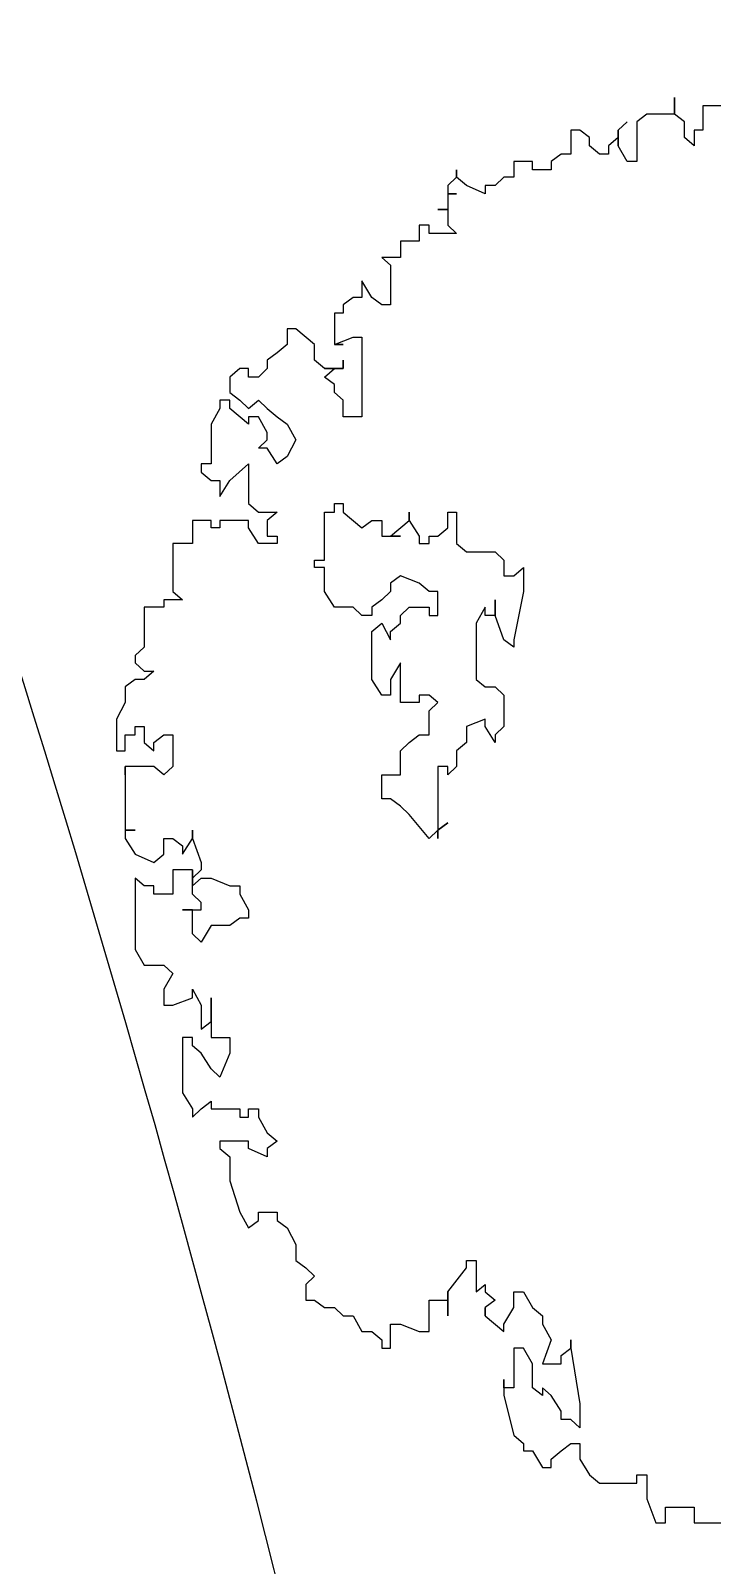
# Model space of a CAD drawing. Extents: x -30 to 1202, y 231 to 898.
# Drawn here: x 430.259 to 431.688, y 417.362 to 420.577 of the extents above; entities that cross this region are included whole.
import ezdxf

# ---------------------------------------------------------------- set-up
doc = ezdxf.new("R2010")
doc.units = 0
doc.header["$LTSCALE"] = 0.04
doc.layers.get('0').update_dxf_attribs({"linetype": 'CONTINUOUS'})
doc.layers.add('CONTORXXNP----00', color=255, linetype='CONTINUOUS')
doc.layers.add('PISO', color=1, linetype='CONTINUOUS')
doc.styles.get("Standard").update_dxf_attribs({"font": 'romans.shx'})

# ---------------------------------------------------------------- blocks, each defined once
blk = doc.blocks.new('ARB3')
at = {"color": 0}
for p, q in [((-0.4812, -0.0839), (-0.4812, -0.1108)), ((0.5083, -0.1169), (0.5083, -0.0977)), ((-0.4812, -0.1108), (-0.4644, -0.1108)), ((-0.4644, -0.1108), (-0.4644, -0.1169)), ((-0.4644, -0.1169), (-0.4534, -0.1169)), ((-0.4534, -0.1169), (-0.4592, -0.1238)), ((0.4973, -0.1369), (0.4973, -0.1169)), ((0.4973, -0.1169), (0.5083, -0.1169)), ((-0.4702, -0.1238), (-0.4754, -0.1308)), ((-0.4592, -0.1238), (-0.4702, -0.1238)), ((-0.4754, -0.1308), (-0.487, -0.1308)), ((-0.487, -0.1308), (-0.4754, -0.1308)), ((-0.4754, -0.1308), (-0.4754, -0.15)), ((0.5083, -0.1369), (0.4973, -0.1369)), ((0.5083, -0.1438), (0.5083, -0.1369)), ((-0.4754, -0.15), (-0.4702, -0.1569)), ((0.4747, -0.1569), (0.4747, -0.15)), ((0.4747, -0.15), (0.4915, -0.15)), ((0.4915, -0.15), (0.5083, -0.1438)), ((-0.4702, -0.1569), (-0.4424, -0.1569)), ((-0.4424, -0.1569), (-0.4424, -0.1638)), ((0.4805, -0.1569), (0.4747, -0.1569)), ((0.4805, -0.1831), (0.4805, -0.1569)), ((-0.4644, -0.17), (-0.4702, -0.1638)), ((-0.4702, -0.1638), (-0.4644, -0.17)), ((-0.4534, -0.17), (-0.4644, -0.17)), ((-0.4644, -0.17), (-0.4592, -0.17)), ((-0.4592, -0.17), (-0.4534, -0.1769)), ((-0.4424, -0.1638), (-0.4534, -0.17)), ((-0.4534, -0.1769), (-0.4476, -0.1769)), ((-0.4476, -0.1769), (-0.4476, -0.1831)), ((-0.4592, -0.19), (-0.4644, -0.1969)), ((-0.4534, -0.19), (-0.4592, -0.19)), ((-0.4476, -0.1831), (-0.4534, -0.19)), ((0.4638, -0.1969), (0.4747, -0.19)), ((0.4747, -0.19), (0.4805, -0.1831)), ((-0.4644, -0.1969), (-0.4644, -0.2031)), ((-0.4644, -0.2031), (-0.4476, -0.2031)), ((-0.4476, -0.2031), (-0.4476, -0.21)), ((0.3862, -0.2031), (0.3804, -0.2031)), ((0.3804, -0.2031), (0.3862, -0.2031)), ((0.3862, -0.2031), (0.425, -0.1969)), ((0.3914, -0.21), (0.3862, -0.2031)), ((0.425, -0.1969), (0.4418, -0.1969)), ((0.4418, -0.1969), (0.436, -0.2031)), ((0.436, -0.2031), (0.436, -0.21)), ((0.4528, -0.2031), (0.4528, -0.1969)), ((0.4528, -0.1969), (0.4638, -0.1969)), ((0.4579, -0.21), (0.4528, -0.2031)), ((-0.4476, -0.21), (-0.4424, -0.2169)), ((0.3972, -0.21), (0.3914, -0.21)), ((0.3972, -0.223), (0.3972, -0.21)), ((0.4302, -0.21), (0.4192, -0.2169)), ((0.436, -0.21), (0.4302, -0.21)), ((0.4638, -0.2169), (0.4579, -0.21)), ((-0.4424, -0.2169), (-0.4366, -0.2169)), ((-0.4366, -0.2169), (-0.4366, -0.23)), ((0.3578, -0.23), (0.3636, -0.223)), ((0.3636, -0.223), (0.3695, -0.223)), ((0.3695, -0.223), (0.3804, -0.2169)), ((0.3804, -0.2169), (0.3972, -0.223)), ((0.4192, -0.2169), (0.414, -0.223)), ((0.414, -0.223), (0.4192, -0.223)), ((0.4192, -0.223), (0.414, -0.23)), ((0.4579, -0.23), (0.4696, -0.223)), ((0.4696, -0.2169), (0.4638, -0.2169)), ((0.4696, -0.223), (0.4696, -0.2169)), ((-0.4366, -0.23), (-0.4424, -0.23)), ((-0.4424, -0.23), (-0.4424, -0.243)), ((0.3468, -0.2361), (0.3578, -0.23)), ((0.3972, -0.23), (0.3862, -0.2361)), ((0.414, -0.23), (0.3972, -0.23)), ((0.4579, -0.2361), (0.4579, -0.23)), ((-0.4424, -0.243), (-0.4315, -0.243)), ((-0.4315, -0.243), (-0.4315, -0.25)), ((-0.1531, -0.243), (-0.1589, -0.2361)), ((-0.1589, -0.2361), (-0.1421, -0.2361)), ((-0.1531, -0.25), (-0.1531, -0.243)), ((-0.1421, -0.2361), (-0.1085, -0.243)), ((-0.1085, -0.243), (-0.1033, -0.243)), ((-0.1033, -0.243), (-0.1085, -0.25)), ((0.3468, -0.243), (0.3468, -0.2361)), ((0.3578, -0.243), (0.3468, -0.243)), ((0.3695, -0.25), (0.3578, -0.243)), ((0.3862, -0.2361), (0.3862, -0.243)), ((0.3862, -0.243), (0.414, -0.243)), ((0.414, -0.243), (0.414, -0.25)), ((0.4192, -0.25), (0.447, -0.243)), ((0.447, -0.243), (0.4528, -0.2361)), ((0.4528, -0.2361), (0.4579, -0.2361)), ((-0.4315, -0.25), (-0.4256, -0.2561)), ((-0.4256, -0.2561), (-0.4256, -0.263)), ((-0.1699, -0.2561), (-0.1641, -0.25)), ((-0.1699, -0.2761), (-0.1699, -0.2561)), ((-0.1641, -0.25), (-0.1531, -0.25)), ((-0.1253, -0.2561), (-0.1363, -0.2561)), ((-0.1363, -0.2561), (-0.1253, -0.2561)), ((-0.1085, -0.25), (-0.1253, -0.2561)), ((-0.1253, -0.2561), (-0.1253, -0.263)), ((-0.0756, -0.2561), (-0.0698, -0.25)), ((-0.0756, -0.263), (-0.0756, -0.2561)), ((-0.0698, -0.25), (-0.0478, -0.25)), ((-0.0478, -0.25), (-0.042, -0.2561)), ((-0.0368, -0.2561), (-0.0478, -0.263)), ((-0.042, -0.2561), (-0.0368, -0.2561)), ((0.3468, -0.263), (0.3527, -0.2561)), ((0.3527, -0.2561), (0.3578, -0.263)), ((0.3636, -0.263), (0.3746, -0.25)), ((0.3746, -0.25), (0.3695, -0.25)), ((0.414, -0.25), (0.4082, -0.25)), ((0.4082, -0.25), (0.4192, -0.25)), ((-0.4256, -0.263), (-0.4198, -0.263)), ((-0.4198, -0.263), (-0.4256, -0.2761)), ((-0.1253, -0.263), (-0.1311, -0.263)), ((-0.1311, -0.263), (-0.1201, -0.2692)), ((-0.0807, -0.2692), (-0.0756, -0.263)), ((-0.0478, -0.263), (-0.053, -0.263)), ((-0.053, -0.263), (-0.0478, -0.2761)), ((0.3468, -0.2692), (0.3417, -0.263)), ((0.3417, -0.263), (0.3468, -0.263)), ((0.3578, -0.263), (0.3636, -0.263)), ((0.3636, -0.263), (0.3578, -0.263)), ((0.3578, -0.263), (0.3636, -0.263)), ((-0.4256, -0.2761), (-0.4315, -0.283)), ((-0.1757, -0.283), (-0.1699, -0.2761)), ((-0.1201, -0.2692), (-0.0807, -0.2692)), ((-0.0478, -0.2761), (-0.0368, -0.2761)), ((-0.0368, -0.2761), (-0.031, -0.283)), ((0.3249, -0.2761), (0.3249, -0.2692)), ((0.3249, -0.2692), (0.3468, -0.2692)), ((0.3301, -0.2761), (0.3249, -0.2761)), ((0.3468, -0.2892), (0.3301, -0.2761)), ((-0.4315, -0.283), (-0.4366, -0.283)), ((-0.4366, -0.283), (-0.4315, -0.283)), ((-0.4315, -0.283), (-0.4256, -0.2892)), ((-0.4256, -0.2892), (-0.4198, -0.2892)), ((-0.4198, -0.2892), (-0.4198, -0.283)), ((-0.4198, -0.283), (-0.4198, -0.2892)), ((-0.4198, -0.2892), (-0.4089, -0.2892)), ((-0.4089, -0.2892), (-0.4089, -0.2961)), ((-0.4089, -0.2961), (-0.4089, -0.2892)), ((-0.4089, -0.2892), (-0.3979, -0.2892)), ((-0.3979, -0.2892), (-0.3921, -0.283)), ((-0.3921, -0.283), (-0.3921, -0.3022)), ((-0.1976, -0.2892), (-0.1976, -0.283)), ((-0.1976, -0.283), (-0.1757, -0.283)), ((-0.1867, -0.2892), (-0.1976, -0.2892)), ((-0.1809, -0.2961), (-0.1867, -0.2892)), ((-0.031, -0.283), (-0.02, -0.283)), ((-0.02, -0.283), (-0.0142, -0.2892)), ((-0.0142, -0.2892), (-0.02, -0.2892)), ((-0.02, -0.2892), (-0.02, -0.2961)), ((0.0245, -0.2961), (0.0194, -0.2892)), ((0.0194, -0.2892), (0.0245, -0.2961)), ((0.3636, -0.2892), (0.3468, -0.2892)), ((0.3527, -0.3022), (0.3527, -0.2892)), ((0.3527, -0.2892), (0.3636, -0.2892)), ((-0.1809, -0.3022), (-0.1809, -0.2961)), ((-0.1253, -0.2961), (-0.1421, -0.2961)), ((-0.1421, -0.2961), (-0.1421, -0.3022)), ((-0.1253, -0.3022), (-0.1253, -0.2961)), ((-0.0646, -0.2961), (-0.0698, -0.3022)), ((-0.0588, -0.3022), (-0.0646, -0.2961)), ((-0.02, -0.2961), (0.0304, -0.2961)), ((0.0304, -0.2961), (0.0245, -0.2961)), ((0.0245, -0.2961), (0.0304, -0.3022)), ((-0.3921, -0.3022), (-0.3979, -0.3022)), ((-0.3979, -0.3022), (-0.3979, -0.3092)), ((-0.3979, -0.3092), (-0.3869, -0.3092)), ((-0.3869, -0.3092), (-0.3869, -0.3222)), ((-0.1918, -0.3161), (-0.1809, -0.3092)), ((-0.1757, -0.3022), (-0.1809, -0.3022)), ((-0.1809, -0.3092), (-0.1757, -0.3092)), ((-0.1757, -0.3092), (-0.1757, -0.3022)), ((-0.1479, -0.3092), (-0.1531, -0.3222)), ((-0.1421, -0.3022), (-0.1479, -0.3092)), ((-0.1311, -0.3161), (-0.1311, -0.3022)), ((-0.1311, -0.3022), (-0.1253, -0.3022)), ((-0.0698, -0.3022), (-0.0698, -0.3092)), ((-0.0698, -0.3092), (-0.0646, -0.3092)), ((-0.0646, -0.3092), (-0.0646, -0.3222)), ((-0.042, -0.3022), (-0.0588, -0.3022)), ((-0.042, -0.3092), (-0.042, -0.3022)), ((-0.0368, -0.3161), (-0.042, -0.3092)), ((0.0304, -0.3022), (0.0136, -0.3161)), ((0.3746, -0.3022), (0.3527, -0.3022)), ((0.3695, -0.3222), (0.3746, -0.3092)), ((0.3746, -0.3092), (0.3746, -0.3022)), ((-0.1918, -0.3161), (-0.1976, -0.3161)), ((-0.1976, -0.3161), (-0.1918, -0.3161)), ((-0.1809, -0.3292), (-0.1918, -0.3161)), ((-0.1253, -0.3222), (-0.1311, -0.3161)), ((-0.031, -0.3222), (-0.0368, -0.3161)), ((0.0136, -0.3161), (0.0078, -0.3222)), ((-0.3869, -0.3222), (-0.3753, -0.3222)), ((-0.3753, -0.3222), (-0.3753, -0.3353)), ((-0.3753, -0.3353), (-0.3701, -0.3292)), ((-0.3701, -0.3292), (-0.3423, -0.3292)), ((-0.3423, -0.3292), (-0.3423, -0.3353)), ((-0.1809, -0.3353), (-0.1809, -0.3222)), ((-0.1809, -0.3222), (-0.1809, -0.3292)), ((-0.1809, -0.3292), (-0.1809, -0.3222)), ((-0.1809, -0.3222), (-0.1809, -0.3292)), ((-0.1531, -0.3222), (-0.1479, -0.3292)), ((-0.1479, -0.3292), (-0.1421, -0.3292)), ((-0.1421, -0.3292), (-0.1363, -0.3353)), ((-0.1201, -0.3222), (-0.1253, -0.3222)), ((-0.1143, -0.3292), (-0.1201, -0.3222)), ((-0.1201, -0.3353), (-0.1085, -0.3292)), ((-0.1085, -0.3292), (-0.1143, -0.3292)), ((-0.0646, -0.3222), (-0.0924, -0.3222)), ((-0.0924, -0.3222), (-0.0807, -0.3292)), ((-0.0807, -0.3292), (-0.0698, -0.3292)), ((-0.0698, -0.3292), (-0.0698, -0.3353)), ((-0.0142, -0.3222), (-0.031, -0.3222)), ((-0.0142, -0.3353), (-0.0142, -0.3222)), ((0.0078, -0.3222), (0.0026, -0.3292)), ((0.0026, -0.3292), (0.0026, -0.3353)), ((0.3695, -0.3292), (0.3695, -0.3222)), ((0.3862, -0.3292), (0.3695, -0.3292)), ((0.3862, -0.3353), (0.3862, -0.3292)), ((-0.3475, -0.3422), (-0.3591, -0.3492)), ((-0.3423, -0.3353), (-0.3475, -0.3422)), ((-0.1918, -0.3422), (-0.1918, -0.3353)), ((-0.1918, -0.3353), (-0.1809, -0.3353)), ((-0.1867, -0.3492), (-0.1918, -0.3422)), ((-0.1363, -0.3353), (-0.1311, -0.3422)), ((-0.1311, -0.3422), (-0.1253, -0.3422)), ((-0.1253, -0.3422), (-0.1253, -0.3492)), ((-0.1143, -0.3422), (-0.1201, -0.3353)), ((-0.0807, -0.3422), (-0.1143, -0.3422)), ((-0.0698, -0.3353), (-0.0807, -0.3422)), ((0.0026, -0.3353), (-0.0142, -0.3353)), ((0.3746, -0.3422), (0.3804, -0.3353)), ((0.3746, -0.3492), (0.3746, -0.3422)), ((0.3804, -0.3353), (0.3862, -0.3353)), ((-0.3591, -0.3492), (-0.3475, -0.3492)), ((-0.3475, -0.3492), (-0.3475, -0.3553)), ((-0.3197, -0.3553), (-0.3197, -0.3492)), ((-0.3197, -0.3492), (-0.2642, -0.3492)), ((-0.2642, -0.3492), (-0.2642, -0.3622)), ((-0.1976, -0.3622), (-0.1867, -0.3492)), ((-0.1253, -0.3492), (-0.1311, -0.3553)), ((0.3636, -0.3553), (0.3746, -0.3492)), ((-0.3475, -0.3553), (-0.3423, -0.3622)), ((-0.3423, -0.3622), (-0.3365, -0.3622)), ((-0.3365, -0.3622), (-0.3365, -0.3684)), ((-0.3146, -0.3684), (-0.3197, -0.3553)), ((-0.3146, -0.3684), (-0.3146, -0.3622)), ((-0.3146, -0.3622), (-0.3146, -0.3684)), ((-0.2978, -0.3622), (-0.3036, -0.3622)), ((-0.3036, -0.3622), (-0.2978, -0.3622)), ((-0.2978, -0.3684), (-0.2978, -0.3622)), ((-0.2978, -0.3622), (-0.2978, -0.3753)), ((-0.2758, -0.3622), (-0.281, -0.3684)), ((-0.2642, -0.3622), (-0.2758, -0.3622)), ((-0.2035, -0.3684), (-0.2035, -0.3622)), ((-0.2035, -0.3622), (-0.1976, -0.3622)), ((-0.1311, -0.3553), (-0.1311, -0.3684)), ((0.3578, -0.3684), (0.3636, -0.3622)), ((0.3636, -0.3622), (0.3636, -0.3553)), ((-0.3365, -0.3684), (-0.3146, -0.3684)), ((-0.2919, -0.3753), (-0.2978, -0.3684)), ((-0.2868, -0.3684), (-0.2919, -0.3753)), ((-0.281, -0.3684), (-0.2868, -0.3684)), ((-0.1976, -0.3684), (-0.2035, -0.3684)), ((-0.1976, -0.3753), (-0.1976, -0.3684)), ((-0.1311, -0.3684), (-0.1421, -0.3753)), ((0.3578, -0.3753), (0.3578, -0.3684)), ((-0.3146, -0.3822), (-0.3255, -0.3953)), ((-0.3036, -0.3822), (-0.3146, -0.3822)), ((-0.2978, -0.3753), (-0.3036, -0.3822)), ((-0.1641, -0.3753), (-0.1976, -0.3753)), ((-0.1641, -0.3822), (-0.1641, -0.3753)), ((-0.1589, -0.3822), (-0.1641, -0.3822)), ((-0.1421, -0.3753), (-0.1589, -0.3753)), ((-0.1589, -0.3753), (-0.1589, -0.3822)), ((0.3301, -0.3884), (0.3359, -0.3822)), ((0.3359, -0.3822), (0.3417, -0.3884)), ((0.3527, -0.3822), (0.3578, -0.3753)), ((0.3527, -0.3884), (0.3527, -0.3822)), ((-0.3255, -0.3953), (-0.3255, -0.4014)), ((-0.259, -0.4014), (-0.248, -0.3953)), ((-0.248, -0.3953), (-0.2364, -0.4014)), ((0.3023, -0.4014), (0.3139, -0.3953)), ((0.3139, -0.3953), (0.3249, -0.3953)), ((0.3249, -0.3953), (0.3301, -0.3884)), ((0.3417, -0.3884), (0.3527, -0.3884)), ((-0.3255, -0.4014), (-0.3146, -0.4014)), ((-0.3146, -0.4014), (-0.3087, -0.4084)), ((-0.2642, -0.4084), (-0.259, -0.4014)), ((-0.2364, -0.4014), (-0.2312, -0.4084)), ((0.2971, -0.4084), (0.3023, -0.4014)), ((-0.3087, -0.4084), (-0.3036, -0.4153)), ((-0.3036, -0.4153), (-0.2978, -0.4153)), ((-0.2978, -0.4153), (-0.2919, -0.4214)), ((-0.2758, -0.4214), (-0.27, -0.4153)), ((-0.27, -0.4153), (-0.2642, -0.4084)), ((-0.2532, -0.4153), (-0.2642, -0.4214)), ((-0.248, -0.4153), (-0.2532, -0.4153)), ((-0.2422, -0.4214), (-0.248, -0.4153)), ((-0.2312, -0.4084), (-0.2422, -0.4153)), ((-0.2422, -0.4153), (-0.2422, -0.4214)), ((-0.1976, -0.4214), (-0.1976, -0.4084)), ((-0.1976, -0.4084), (-0.1918, -0.4153)), ((-0.1918, -0.4153), (-0.1809, -0.4153)), ((-0.1809, -0.4153), (-0.1809, -0.4084)), ((-0.1809, -0.4084), (-0.1757, -0.4084)), ((-0.1757, -0.4084), (-0.1757, -0.4214)), ((0.2248, -0.4214), (0.2358, -0.4153)), ((0.2358, -0.4153), (0.2416, -0.4084)), ((0.2416, -0.4084), (0.2467, -0.4153)), ((0.2467, -0.4153), (0.2525, -0.4153)), ((0.2525, -0.4153), (0.2467, -0.4284)), ((0.2913, -0.4214), (0.2913, -0.4084)), ((0.2913, -0.4084), (0.2971, -0.4084)), ((-0.2919, -0.4284), (-0.2978, -0.4284)), ((-0.2978, -0.4284), (-0.2978, -0.4345)), ((-0.2919, -0.4214), (-0.2919, -0.4284)), ((-0.27, -0.4284), (-0.2758, -0.4214)), ((-0.2758, -0.4345), (-0.27, -0.4284)), ((-0.259, -0.4284), (-0.27, -0.4414)), ((-0.2642, -0.4214), (-0.2642, -0.4284)), ((-0.2642, -0.4284), (-0.259, -0.4284)), ((-0.2196, -0.4414), (-0.2312, -0.4284)), ((-0.2312, -0.4284), (-0.2035, -0.4284)), ((-0.2035, -0.4284), (-0.1976, -0.4214)), ((-0.1867, -0.4284), (-0.1918, -0.4284)), ((-0.1918, -0.4284), (-0.1918, -0.4484)), ((-0.1757, -0.4214), (-0.1867, -0.4284)), ((0.0691, -0.4345), (0.0801, -0.4284)), ((0.0801, -0.4284), (0.0859, -0.4284)), ((0.0859, -0.4284), (0.0859, -0.4345)), ((0.219, -0.4284), (0.219, -0.4214)), ((0.219, -0.4214), (0.2248, -0.4214)), ((0.2248, -0.4284), (0.219, -0.4284)), ((0.2248, -0.4345), (0.2248, -0.4284)), ((0.2467, -0.4284), (0.2416, -0.4284)), ((0.2416, -0.4284), (0.2416, -0.4484)), ((0.2971, -0.4214), (0.2913, -0.4214)), ((0.2913, -0.4345), (0.3023, -0.4284)), ((0.3023, -0.4284), (0.2971, -0.4214)), ((-0.2978, -0.4345), (-0.2919, -0.4414)), ((-0.281, -0.4414), (-0.2758, -0.4345)), ((0.0633, -0.4414), (0.0633, -0.4345)), ((0.0633, -0.4345), (0.0691, -0.4345)), ((0.0859, -0.4345), (0.0911, -0.4414)), ((0.219, -0.4545), (0.219, -0.4345)), ((0.219, -0.4345), (0.2248, -0.4345)), ((0.2693, -0.4414), (0.2913, -0.4345)), ((-0.2919, -0.4414), (-0.281, -0.4414)), ((-0.27, -0.4414), (-0.2758, -0.4414)), ((-0.2758, -0.4414), (-0.2758, -0.4484)), ((-0.2758, -0.4484), (-0.27, -0.4484)), ((-0.27, -0.4484), (-0.259, -0.4545)), ((-0.2086, -0.4484), (-0.2196, -0.4414)), ((-0.2196, -0.4545), (-0.2196, -0.4484)), ((-0.2196, -0.4484), (-0.2086, -0.4484)), ((-0.1918, -0.4484), (-0.1867, -0.4484)), ((-0.1867, -0.4484), (-0.1867, -0.4545)), ((0.0581, -0.4545), (0.0633, -0.4414)), ((0.0911, -0.4414), (0.0911, -0.4545)), ((0.1692, -0.4545), (0.1692, -0.4414)), ((0.1692, -0.4414), (0.1802, -0.4414)), ((0.1802, -0.4414), (0.197, -0.4484)), ((0.197, -0.4484), (0.1912, -0.4545)), ((0.2416, -0.4484), (0.2467, -0.4484)), ((0.2467, -0.4484), (0.2525, -0.4414)), ((0.2525, -0.4414), (0.2693, -0.4414)), ((-0.259, -0.4545), (-0.2312, -0.4545)), ((-0.2312, -0.4545), (-0.2312, -0.4614)), ((-0.2254, -0.4614), (-0.2196, -0.4545)), ((-0.1867, -0.4545), (-0.1918, -0.4545)), ((-0.1918, -0.4545), (-0.1918, -0.4676)), ((0.0581, -0.4614), (0.0581, -0.4545)), ((0.0911, -0.4545), (0.1027, -0.4614)), ((0.1582, -0.4545), (0.1415, -0.4545)), ((0.1415, -0.4545), (0.1692, -0.4545)), ((0.1634, -0.4614), (0.1582, -0.4545)), ((0.1912, -0.4545), (0.1802, -0.4614)), ((0.219, -0.4614), (0.2138, -0.4545)), ((0.2138, -0.4545), (0.219, -0.4545)), ((-0.2312, -0.4614), (-0.2254, -0.4614)), ((-0.1918, -0.4676), (-0.1757, -0.4676)), ((-0.1757, -0.4676), (-0.1757, -0.4814)), ((0.0304, -0.4676), (0.0245, -0.4676)), ((0.0245, -0.4676), (0.0304, -0.4676)), ((0.0304, -0.4676), (0.0472, -0.4614)), ((0.0413, -0.4745), (0.0304, -0.4676)), ((0.0472, -0.4614), (0.0523, -0.4614)), ((0.0523, -0.4614), (0.0581, -0.4676)), ((0.0691, -0.4676), (0.0523, -0.4676)), ((0.0523, -0.4676), (0.0523, -0.4814)), ((0.0633, -0.4676), (0.0581, -0.4614)), ((0.0581, -0.4676), (0.0633, -0.4676)), ((0.0749, -0.4614), (0.0691, -0.4676)), ((0.0801, -0.4614), (0.0749, -0.4614)), ((0.0801, -0.4745), (0.0801, -0.4614)), ((0.0969, -0.4676), (0.0801, -0.4676)), ((0.0801, -0.4676), (0.0801, -0.4745)), ((0.1027, -0.4614), (0.0969, -0.4676)), ((0.1356, -0.4676), (0.1466, -0.4614)), ((0.1415, -0.4676), (0.1356, -0.4676)), ((0.1466, -0.4814), (0.1415, -0.4676)), ((0.1466, -0.4614), (0.1634, -0.4614)), ((0.175, -0.4676), (0.1692, -0.4676)), ((0.1692, -0.4676), (0.1692, -0.4745)), ((0.1802, -0.4614), (0.175, -0.4676)), ((0.208, -0.4745), (0.219, -0.4676)), ((0.2248, -0.4676), (0.219, -0.4614)), ((0.219, -0.4676), (0.2248, -0.4676)), ((-0.1757, -0.4814), (-0.1421, -0.4814)), ((-0.1421, -0.4814), (-0.1363, -0.4745)), ((-0.1363, -0.4745), (-0.1363, -0.4876)), ((-0.042, -0.4876), (-0.042, -0.4814)), ((-0.042, -0.4814), (-0.02, -0.4814)), ((-0.02, -0.4814), (-0.0142, -0.4876)), ((0.0304, -0.4814), (0.0355, -0.4745)), ((0.0304, -0.4876), (0.0304, -0.4814)), ((0.0355, -0.4745), (0.0413, -0.4745)), ((0.0523, -0.4814), (0.0691, -0.4814)), ((0.0691, -0.4814), (0.0691, -0.4945)), ((0.1188, -0.4876), (0.1247, -0.4814)), ((0.1247, -0.4814), (0.1356, -0.4876)), ((0.1466, -0.4876), (0.1466, -0.4814)), ((0.1692, -0.4745), (0.208, -0.4745)), ((-0.1363, -0.4876), (-0.1311, -0.4876)), ((-0.1311, -0.4876), (-0.1311, -0.5014)), ((-0.0368, -0.4945), (-0.042, -0.4876)), ((-0.0142, -0.4876), (-0.02, -0.4945)), ((0.0413, -0.4876), (0.0304, -0.4876)), ((0.0472, -0.4945), (0.0413, -0.4876)), ((0.1188, -0.5014), (0.1188, -0.4876)), ((0.1356, -0.4876), (0.1466, -0.4876)), ((-0.1311, -0.5014), (-0.1033, -0.5014)), ((-0.1033, -0.5014), (-0.0975, -0.5076)), ((-0.0924, -0.5076), (-0.0866, -0.5014)), ((-0.0866, -0.5014), (-0.0866, -0.4945)), ((-0.0866, -0.4945), (-0.0807, -0.5014)), ((-0.0807, -0.5014), (-0.0807, -0.5076)), ((-0.0478, -0.5076), (-0.0478, -0.5014)), ((-0.0478, -0.5014), (-0.0368, -0.5014)), ((-0.0368, -0.5014), (-0.031, -0.4945)), ((-0.031, -0.4945), (-0.0368, -0.4945)), ((-0.02, -0.4945), (-0.02, -0.5145)), ((0.0413, -0.5076), (0.0472, -0.4945)), ((0.0633, -0.5014), (0.0581, -0.5076)), ((0.0691, -0.4945), (0.0633, -0.4945)), ((0.0633, -0.4945), (0.0633, -0.5014)), ((0.1079, -0.5076), (0.1188, -0.5014)), ((-0.0975, -0.5076), (-0.0924, -0.5076)), ((-0.0807, -0.5076), (-0.0756, -0.5145)), ((-0.042, -0.5076), (-0.0478, -0.5076)), ((-0.042, -0.5145), (-0.042, -0.5076)), ((0.0245, -0.5145), (0.0245, -0.5076)), ((0.0245, -0.5076), (0.0245, -0.5145)), ((0.0304, -0.5145), (0.0413, -0.5076)), ((0.0581, -0.5076), (0.1079, -0.5076)), ((-0.0756, -0.5145), (-0.0646, -0.5145)), ((-0.0646, -0.5145), (-0.053, -0.5206)), ((-0.053, -0.5206), (-0.031, -0.5206)), ((-0.031, -0.5145), (-0.042, -0.5145)), ((-0.031, -0.5206), (-0.031, -0.5145)), ((-0.02, -0.5145), (-0.0142, -0.5145)), ((-0.0142, -0.5145), (-0.02, -0.5145)), ((-0.02, -0.5145), (0.0245, -0.5145)), ((0.0245, -0.5145), (0.0304, -0.5145))]:
    blk.add_line(p, q, dxfattribs=at)
at = {"layer": 'CONTORXXNP----00'}
for p, q in [((-0.4812, -0.0839), (-0.4812, -0.1108)), ((0.5083, -0.1169), (0.5083, -0.0977)), ((-0.4812, -0.1108), (-0.4644, -0.1108)), ((-0.4644, -0.1108), (-0.4644, -0.1169)), ((-0.4644, -0.1169), (-0.4534, -0.1169)), ((-0.4534, -0.1169), (-0.4592, -0.1238)), ((0.4973, -0.1169), (0.5083, -0.1169)), ((0.4973, -0.1369), (0.4973, -0.1169)), ((-0.4702, -0.1238), (-0.4754, -0.1308)), ((-0.4592, -0.1238), (-0.4702, -0.1238)), ((-0.4754, -0.1308), (-0.4754, -0.15)), ((0.5083, -0.1369), (0.4973, -0.1369)), ((0.5083, -0.1438), (0.5083, -0.1369)), ((-0.4754, -0.15), (-0.4702, -0.1569)), ((0.4747, -0.15), (0.4915, -0.15)), ((0.4747, -0.1569), (0.4747, -0.15)), ((0.4915, -0.15), (0.5083, -0.1438)), ((-0.4702, -0.1569), (-0.4424, -0.1569)), ((-0.4424, -0.1569), (-0.4424, -0.1638)), ((0.4805, -0.1569), (0.4747, -0.1569)), ((0.4805, -0.1831), (0.4805, -0.1569)), ((-0.4592, -0.17), (-0.4534, -0.17)), ((-0.4592, -0.17), (-0.4534, -0.1769)), ((-0.4424, -0.1638), (-0.4534, -0.17)), ((-0.4534, -0.1769), (-0.4476, -0.1769)), ((-0.4476, -0.1769), (-0.4476, -0.1831)), ((-0.4592, -0.19), (-0.4644, -0.1969)), ((-0.4534, -0.19), (-0.4592, -0.19)), ((-0.4476, -0.1831), (-0.4534, -0.19)), ((0.4638, -0.1969), (0.4747, -0.19)), ((0.4747, -0.19), (0.4805, -0.1831)), ((-0.4644, -0.1969), (-0.4644, -0.2031)), ((-0.4644, -0.2031), (-0.4476, -0.2031)), ((-0.4476, -0.2031), (-0.4476, -0.21)), ((0.3862, -0.2031), (0.425, -0.1969)), ((0.3914, -0.21), (0.3862, -0.2031)), ((0.425, -0.1969), (0.4418, -0.1969)), ((0.4418, -0.1969), (0.436, -0.2031)), ((0.436, -0.2031), (0.436, -0.21)), ((0.4528, -0.1969), (0.4638, -0.1969)), ((0.4528, -0.2031), (0.4528, -0.1969)), ((0.4579, -0.21), (0.4528, -0.2031)), ((-0.4476, -0.21), (-0.4424, -0.2169)), ((0.3972, -0.21), (0.3914, -0.21)), ((0.3972, -0.223), (0.3972, -0.21)), ((0.4302, -0.21), (0.4192, -0.2169)), ((0.436, -0.21), (0.4302, -0.21)), ((0.4638, -0.2169), (0.4579, -0.21)), ((-0.4424, -0.2169), (-0.4366, -0.2169)), ((-0.4366, -0.2169), (-0.4366, -0.23)), ((0.3578, -0.23), (0.3636, -0.223)), ((0.3636, -0.223), (0.3695, -0.223)), ((0.3695, -0.223), (0.3804, -0.2169)), ((0.3804, -0.2169), (0.3972, -0.223)), ((0.4192, -0.2169), (0.414, -0.223)), ((0.4192, -0.223), (0.414, -0.23)), ((0.414, -0.223), (0.4192, -0.223)), ((0.4579, -0.23), (0.4696, -0.223)), ((0.4696, -0.2169), (0.4638, -0.2169)), ((0.4696, -0.223), (0.4696, -0.2169)), ((-0.4424, -0.23), (-0.4424, -0.243)), ((-0.4366, -0.23), (-0.4424, -0.23)), ((0.3468, -0.2361), (0.3578, -0.23)), ((0.3972, -0.23), (0.3862, -0.2361)), ((0.414, -0.23), (0.3972, -0.23)), ((0.4579, -0.2361), (0.4579, -0.23)), ((-0.4424, -0.243), (-0.4315, -0.243)), ((-0.4315, -0.243), (-0.4315, -0.25)), ((0.3468, -0.243), (0.3468, -0.2361)), ((0.3578, -0.243), (0.3468, -0.243)), ((0.3695, -0.25), (0.3578, -0.243)), ((0.3862, -0.2361), (0.3862, -0.243)), ((0.3862, -0.243), (0.414, -0.243)), ((0.414, -0.243), (0.414, -0.25)), ((0.4192, -0.25), (0.447, -0.243)), ((0.447, -0.243), (0.4528, -0.2361)), ((0.4528, -0.2361), (0.4579, -0.2361)), ((-0.4315, -0.25), (-0.4256, -0.2561)), ((-0.4256, -0.2561), (-0.4256, -0.263)), ((0.3468, -0.263), (0.3527, -0.2561)), ((0.3527, -0.2561), (0.3578, -0.263)), ((0.3636, -0.263), (0.3746, -0.25)), ((0.3746, -0.25), (0.3695, -0.25)), ((0.414, -0.25), (0.4192, -0.25)), ((-0.4198, -0.263), (-0.4256, -0.2761)), ((-0.4256, -0.263), (-0.4198, -0.263)), ((0.3417, -0.263), (0.3468, -0.263)), ((0.3468, -0.2692), (0.3417, -0.263)), ((0.3578, -0.263), (0.3636, -0.263)), ((0.3636, -0.263), (0.3578, -0.263)), ((0.3578, -0.263), (0.3636, -0.263)), ((-0.4256, -0.2761), (-0.4315, -0.283)), ((0.3249, -0.2692), (0.3468, -0.2692)), ((0.3249, -0.2761), (0.3249, -0.2692)), ((0.3301, -0.2761), (0.3249, -0.2761)), ((0.3468, -0.2892), (0.3301, -0.2761)), ((-0.4315, -0.283), (-0.4256, -0.2892)), ((-0.4256, -0.2892), (-0.4198, -0.2892)), ((-0.4198, -0.2892), (-0.4089, -0.2892)), ((-0.4089, -0.2892), (-0.3979, -0.2892)), ((-0.3979, -0.2892), (-0.3921, -0.283)), ((-0.3921, -0.283), (-0.3921, -0.3022)), ((0.3468, -0.2892), (0.3527, -0.2892)), ((0.3527, -0.3022), (0.3527, -0.2892)), ((-0.3979, -0.3022), (-0.3979, -0.3092)), ((-0.3921, -0.3022), (-0.3979, -0.3022)), ((-0.3979, -0.3092), (-0.3869, -0.3092)), ((-0.3869, -0.3092), (-0.3869, -0.3222)), ((0.3746, -0.3022), (0.3527, -0.3022)), ((0.3695, -0.3222), (0.3746, -0.3092)), ((0.3746, -0.3092), (0.3746, -0.3022)), ((-0.3869, -0.3222), (-0.3753, -0.3222)), ((-0.3753, -0.3222), (-0.3753, -0.3353)), ((-0.3753, -0.3353), (-0.3701, -0.3292)), ((-0.3701, -0.3292), (-0.3423, -0.3292)), ((-0.3423, -0.3292), (-0.3423, -0.3353)), ((0.3695, -0.3292), (0.3695, -0.3222)), ((0.3862, -0.3292), (0.3695, -0.3292)), ((0.3862, -0.3353), (0.3862, -0.3292)), ((-0.3475, -0.3422), (-0.3591, -0.3492)), ((-0.3423, -0.3353), (-0.3475, -0.3422)), ((0.3746, -0.3422), (0.3804, -0.3353)), ((0.3746, -0.3492), (0.3746, -0.3422)), ((0.3804, -0.3353), (0.3862, -0.3353)), ((-0.3591, -0.3492), (-0.3475, -0.3492)), ((-0.3475, -0.3492), (-0.3475, -0.3553)), ((-0.3197, -0.3492), (-0.2642, -0.3492)), ((-0.3197, -0.3553), (-0.3197, -0.3492)), ((-0.2642, -0.3492), (-0.2642, -0.3622)), ((0.3636, -0.3553), (0.3746, -0.3492)), ((-0.3475, -0.3553), (-0.3423, -0.3622)), ((-0.3423, -0.3622), (-0.3365, -0.3622)), ((-0.3365, -0.3622), (-0.3365, -0.3684)), ((-0.3146, -0.3684), (-0.3197, -0.3553)), ((-0.2758, -0.3622), (-0.281, -0.3684)), ((-0.2642, -0.3622), (-0.2758, -0.3622)), ((0.3578, -0.3684), (0.3636, -0.3622)), ((0.3636, -0.3622), (0.3636, -0.3553)), ((-0.3365, -0.3684), (-0.3146, -0.3684)), ((-0.2978, -0.3753), (-0.2978, -0.3684)), ((-0.2919, -0.3753), (-0.2978, -0.3684)), ((-0.2868, -0.3684), (-0.2919, -0.3753)), ((-0.281, -0.3684), (-0.2868, -0.3684)), ((0.3578, -0.3753), (0.3578, -0.3684)), ((-0.3146, -0.3822), (-0.3255, -0.3953)), ((-0.3036, -0.3822), (-0.3146, -0.3822)), ((-0.2978, -0.3753), (-0.3036, -0.3822)), ((0.3301, -0.3884), (0.3359, -0.3822)), ((0.3359, -0.3822), (0.3417, -0.3884)), ((0.3527, -0.3822), (0.3578, -0.3753)), ((0.3527, -0.3884), (0.3527, -0.3822)), ((-0.3255, -0.3953), (-0.3255, -0.4014)), ((-0.259, -0.4014), (-0.248, -0.3953)), ((-0.248, -0.3953), (-0.2364, -0.4014)), ((0.3023, -0.4014), (0.3139, -0.3953)), ((0.3139, -0.3953), (0.3249, -0.3953)), ((0.3249, -0.3953), (0.3301, -0.3884)), ((0.3417, -0.3884), (0.3527, -0.3884)), ((-0.3255, -0.4014), (-0.3146, -0.4014)), ((-0.3146, -0.4014), (-0.3087, -0.4084)), ((-0.2642, -0.4084), (-0.259, -0.4014)), ((-0.2364, -0.4014), (-0.2312, -0.4084)), ((0.2971, -0.4084), (0.3023, -0.4014)), ((-0.3087, -0.4084), (-0.3036, -0.4153)), ((-0.3036, -0.4153), (-0.2978, -0.4153)), ((-0.2978, -0.4153), (-0.2919, -0.4214)), ((-0.2758, -0.4214), (-0.27, -0.4153)), ((-0.27, -0.4153), (-0.2642, -0.4084)), ((-0.2532, -0.4153), (-0.2642, -0.4214)), ((-0.248, -0.4153), (-0.2532, -0.4153)), ((-0.2422, -0.4214), (-0.248, -0.4153)), ((-0.2312, -0.4084), (-0.2422, -0.4153)), ((-0.2422, -0.4153), (-0.2422, -0.4214)), ((-0.1976, -0.4084), (-0.1918, -0.4153)), ((-0.1976, -0.4214), (-0.1976, -0.4084)), ((-0.1918, -0.4153), (-0.1809, -0.4153)), ((-0.1809, -0.4084), (-0.1757, -0.4084)), ((-0.1809, -0.4153), (-0.1809, -0.4084)), ((-0.1757, -0.4084), (-0.1757, -0.4214)), ((0.2248, -0.4214), (0.2358, -0.4153)), ((0.2358, -0.4153), (0.2416, -0.4084)), ((0.2416, -0.4084), (0.2467, -0.4153)), ((0.2525, -0.4153), (0.2467, -0.4284)), ((0.2467, -0.4153), (0.2525, -0.4153)), ((0.2913, -0.4084), (0.2971, -0.4084)), ((0.2913, -0.4214), (0.2913, -0.4084)), ((-0.2978, -0.4284), (-0.2978, -0.4345)), ((-0.2919, -0.4284), (-0.2978, -0.4284)), ((-0.2919, -0.4214), (-0.2919, -0.4284)), ((-0.27, -0.4284), (-0.2758, -0.4214)), ((-0.2758, -0.4345), (-0.27, -0.4284)), ((-0.259, -0.4284), (-0.27, -0.4414)), ((-0.2642, -0.4214), (-0.2642, -0.4284)), ((-0.2642, -0.4284), (-0.259, -0.4284)), ((-0.2312, -0.4284), (-0.2035, -0.4284)), ((-0.2196, -0.4414), (-0.2312, -0.4284)), ((-0.2035, -0.4284), (-0.1976, -0.4214)), ((-0.1918, -0.4284), (-0.1918, -0.4484)), ((-0.1867, -0.4284), (-0.1918, -0.4284)), ((-0.1757, -0.4214), (-0.1867, -0.4284)), ((0.219, -0.4214), (0.2248, -0.4214)), ((0.219, -0.4284), (0.219, -0.4214)), ((0.2248, -0.4284), (0.219, -0.4284)), ((0.2248, -0.4345), (0.2248, -0.4284)), ((0.2416, -0.4284), (0.2416, -0.4484)), ((0.2467, -0.4284), (0.2416, -0.4284)), ((0.2971, -0.4214), (0.2913, -0.4214)), ((0.2913, -0.4345), (0.3023, -0.4284)), ((0.3023, -0.4284), (0.2971, -0.4214)), ((-0.2978, -0.4345), (-0.2919, -0.4414)), ((-0.281, -0.4414), (-0.2758, -0.4345)), ((0.219, -0.4345), (0.2248, -0.4345)), ((0.219, -0.4545), (0.219, -0.4345)), ((0.2693, -0.4414), (0.2913, -0.4345)), ((-0.2919, -0.4414), (-0.281, -0.4414)), ((-0.2758, -0.4414), (-0.2758, -0.4484)), ((-0.27, -0.4414), (-0.2758, -0.4414)), ((-0.2758, -0.4484), (-0.27, -0.4484)), ((-0.27, -0.4484), (-0.259, -0.4545)), ((-0.2086, -0.4484), (-0.2196, -0.4414)), ((-0.2196, -0.4484), (-0.2086, -0.4484)), ((-0.2196, -0.4545), (-0.2196, -0.4484)), ((-0.1918, -0.4484), (-0.1867, -0.4484)), ((-0.1867, -0.4484), (-0.1867, -0.4545)), ((0.1692, -0.4414), (0.1802, -0.4414)), ((0.1692, -0.4545), (0.1692, -0.4414)), ((0.1802, -0.4414), (0.197, -0.4484)), ((0.197, -0.4484), (0.1912, -0.4545)), ((0.2416, -0.4484), (0.2467, -0.4484)), ((0.2467, -0.4484), (0.2525, -0.4414)), ((0.2525, -0.4414), (0.2693, -0.4414)), ((-0.259, -0.4545), (-0.2312, -0.4545)), ((-0.2312, -0.4545), (-0.2312, -0.4614)), ((-0.2254, -0.4614), (-0.2196, -0.4545)), ((-0.1918, -0.4545), (-0.1918, -0.4676)), ((-0.1867, -0.4545), (-0.1918, -0.4545)), ((0.1582, -0.4545), (0.1692, -0.4545)), ((0.1634, -0.4614), (0.1582, -0.4545)), ((0.1912, -0.4545), (0.1802, -0.4614)), ((0.2138, -0.4545), (0.219, -0.4545)), ((0.219, -0.4614), (0.2138, -0.4545)), ((-0.2312, -0.4614), (-0.2254, -0.4614)), ((-0.1918, -0.4676), (-0.1757, -0.4676)), ((-0.1757, -0.4676), (-0.1757, -0.4814)), ((0.0304, -0.4676), (0.0472, -0.4614)), ((0.0413, -0.4745), (0.0304, -0.4676)), ((0.0472, -0.4614), (0.0523, -0.4614)), ((0.0523, -0.4614), (0.0581, -0.4676)), ((0.0523, -0.4676), (0.0581, -0.4676)), ((0.0523, -0.4676), (0.0523, -0.4814)), ((0.1356, -0.4676), (0.1466, -0.4614)), ((0.1415, -0.4676), (0.1356, -0.4676)), ((0.1466, -0.4814), (0.1415, -0.4676)), ((0.1466, -0.4614), (0.1634, -0.4614)), ((0.1692, -0.4676), (0.1692, -0.4745)), ((0.175, -0.4676), (0.1692, -0.4676)), ((0.1802, -0.4614), (0.175, -0.4676)), ((0.208, -0.4745), (0.219, -0.4676)), ((0.2248, -0.4676), (0.219, -0.4614)), ((0.219, -0.4676), (0.2248, -0.4676)), ((-0.1757, -0.4814), (-0.1421, -0.4814)), ((-0.1421, -0.4814), (-0.1363, -0.4745)), ((-0.1363, -0.4745), (-0.1363, -0.4876)), ((-0.042, -0.4814), (-0.02, -0.4814)), ((-0.042, -0.4876), (-0.042, -0.4814)), ((-0.02, -0.4814), (-0.0142, -0.4876)), ((0.0304, -0.4814), (0.0355, -0.4745)), ((0.0304, -0.4876), (0.0304, -0.4814)), ((0.0355, -0.4745), (0.0413, -0.4745)), ((0.0523, -0.4814), (0.0691, -0.4814)), ((0.0691, -0.4814), (0.0691, -0.4945)), ((0.1188, -0.4876), (0.1247, -0.4814)), ((0.1247, -0.4814), (0.1356, -0.4876)), ((0.1466, -0.4876), (0.1466, -0.4814)), ((0.1692, -0.4745), (0.208, -0.4745)), ((-0.1363, -0.4876), (-0.1311, -0.4876)), ((-0.1311, -0.4876), (-0.1311, -0.5014)), ((-0.0368, -0.4945), (-0.042, -0.4876)), ((-0.0142, -0.4876), (-0.02, -0.4945)), ((0.0413, -0.4876), (0.0304, -0.4876)), ((0.0472, -0.4945), (0.0413, -0.4876)), ((0.1188, -0.5014), (0.1188, -0.4876)), ((0.1356, -0.4876), (0.1466, -0.4876)), ((-0.1311, -0.5014), (-0.1033, -0.5014)), ((-0.1033, -0.5014), (-0.0975, -0.5076)), ((-0.0924, -0.5076), (-0.0866, -0.5014)), ((-0.0866, -0.4945), (-0.0807, -0.5014)), ((-0.0866, -0.5014), (-0.0866, -0.4945)), ((-0.0807, -0.5014), (-0.0807, -0.5076)), ((-0.0478, -0.5014), (-0.0368, -0.5014)), ((-0.0478, -0.5076), (-0.0478, -0.5014)), ((-0.031, -0.4945), (-0.0368, -0.4945)), ((-0.0368, -0.5014), (-0.031, -0.4945)), ((-0.02, -0.4945), (-0.02, -0.5145)), ((0.0413, -0.5076), (0.0472, -0.4945)), ((0.0633, -0.5014), (0.0581, -0.5076)), ((0.0633, -0.4945), (0.0633, -0.5014)), ((0.0691, -0.4945), (0.0633, -0.4945)), ((0.1079, -0.5076), (0.1188, -0.5014)), ((-0.0975, -0.5076), (-0.0924, -0.5076)), ((-0.0807, -0.5076), (-0.0756, -0.5145)), ((-0.042, -0.5076), (-0.0478, -0.5076)), ((-0.042, -0.5145), (-0.042, -0.5076)), ((0.0304, -0.5145), (0.0413, -0.5076)), ((0.0581, -0.5076), (0.1079, -0.5076)), ((-0.0756, -0.5145), (-0.0646, -0.5145)), ((-0.0646, -0.5145), (-0.053, -0.5206)), ((-0.053, -0.5206), (-0.031, -0.5206)), ((-0.031, -0.5145), (-0.042, -0.5145)), ((-0.031, -0.5206), (-0.031, -0.5145)), ((-0.02, -0.5145), (0.0245, -0.5145)), ((-0.0142, -0.5145), (-0.02, -0.5145)), ((-0.02, -0.5145), (-0.0142, -0.5145)), ((0.0245, -0.5145), (0.0304, -0.5145))]:
    blk.add_line(p, q, dxfattribs=at)
at = {"flags": 11}
blk.add_attdef('CENTROIDE', (-0.1114, -0.0329), '', height=0.0504, dxfattribs=at)

msp = doc.modelspace()

# ---------------------------------------------------------------- linework, layer by layer
at = {"layer": 'PISO'}
msp.add_arc((396.1763, 408.5719), 35.6906, 11.97547, 27.2322, dxfattribs=at)

# ---------------------------------------------------------------- block references
at = {"layer": 'PISO', "xscale": 3, "yscale": 3, "zscale": 3, "rotation": 270}
msp.add_blockref('ARB3', (432.0011, 418.9758), dxfattribs=at)

doc.saveas('drawing.dxf')
